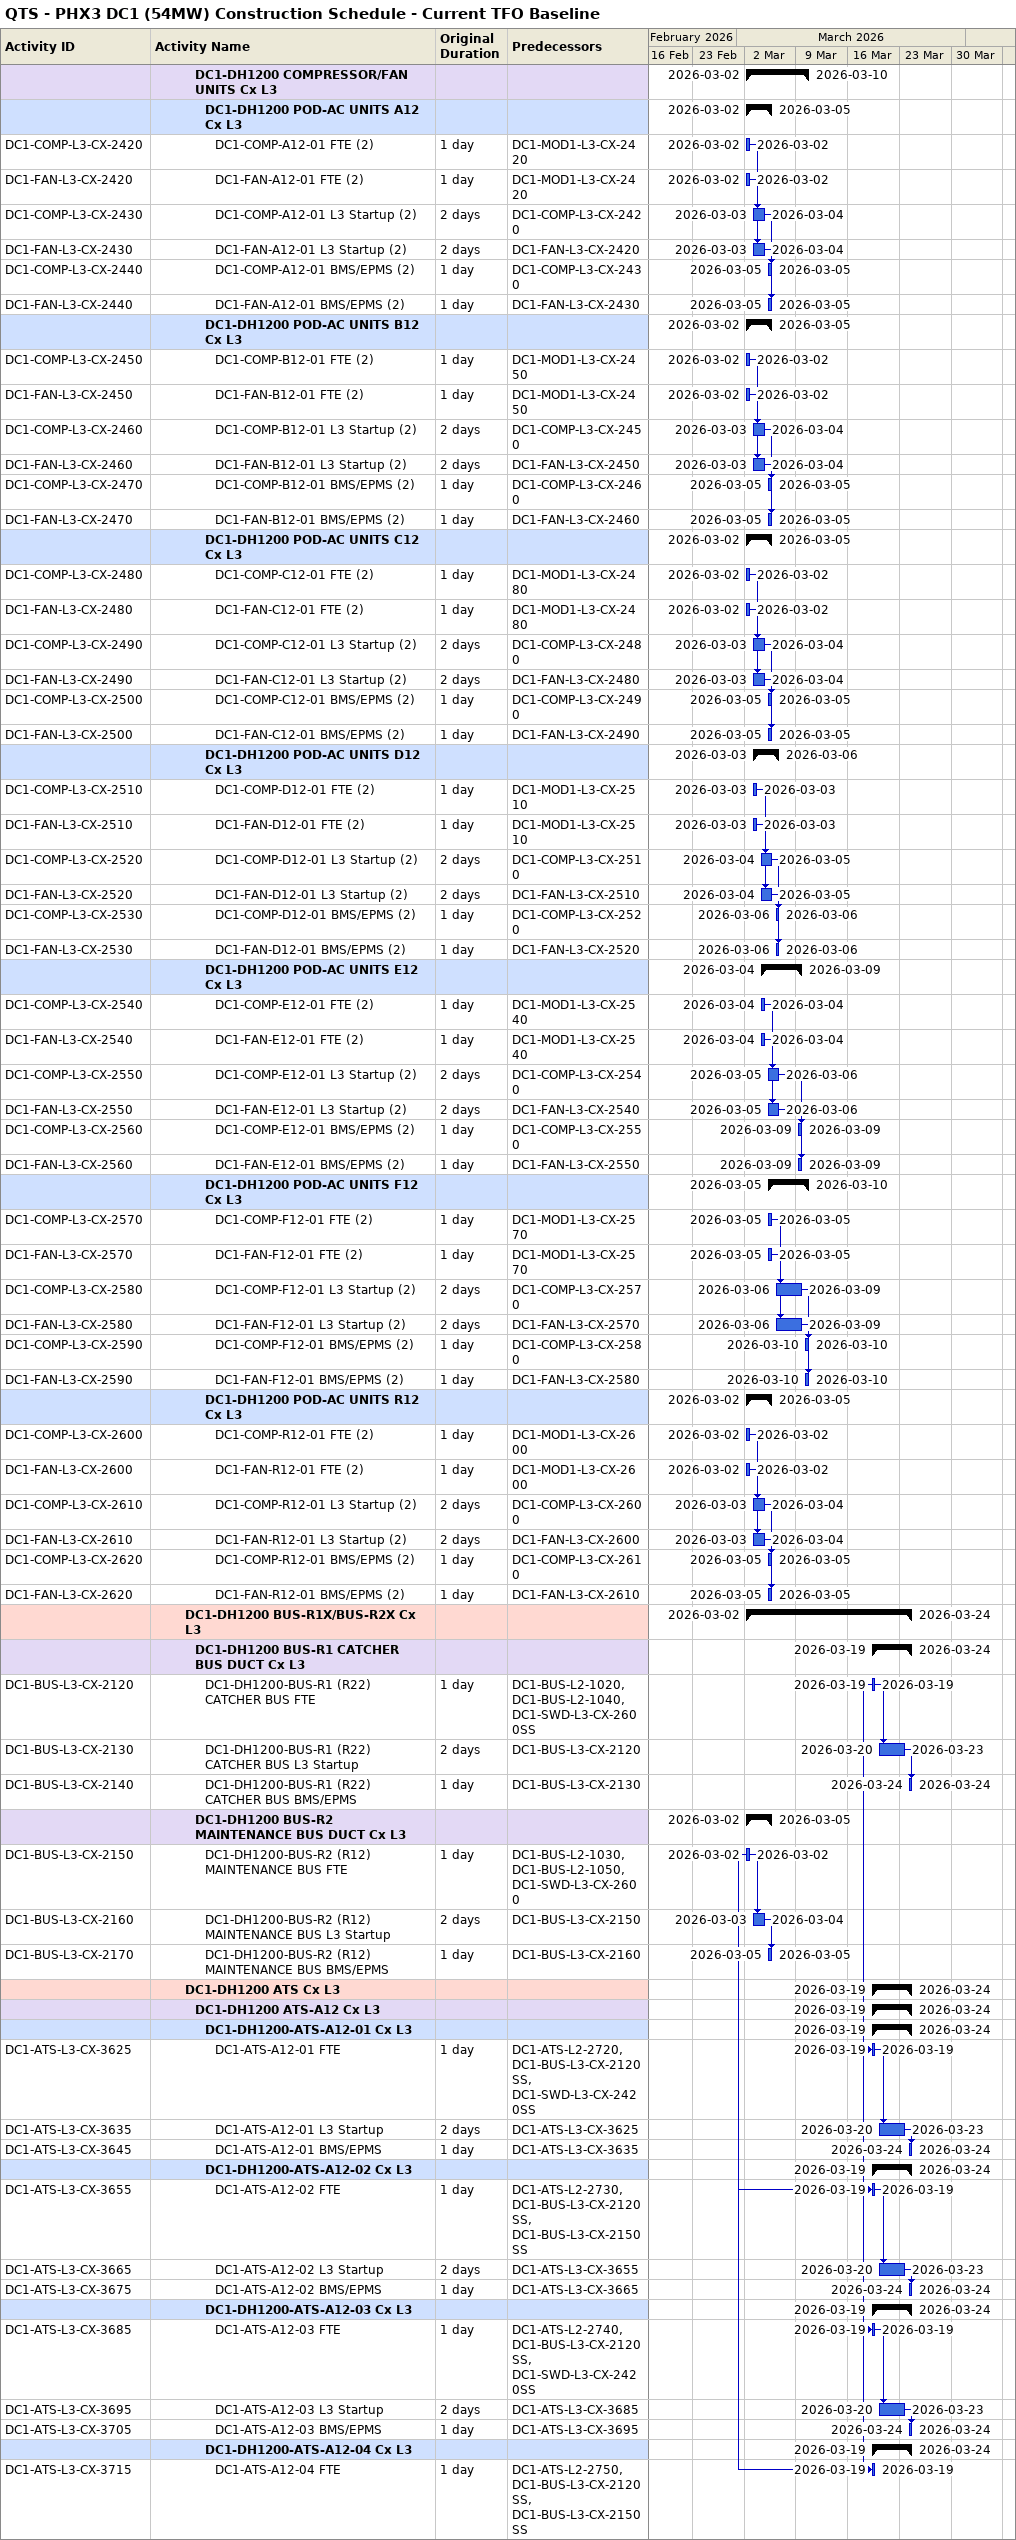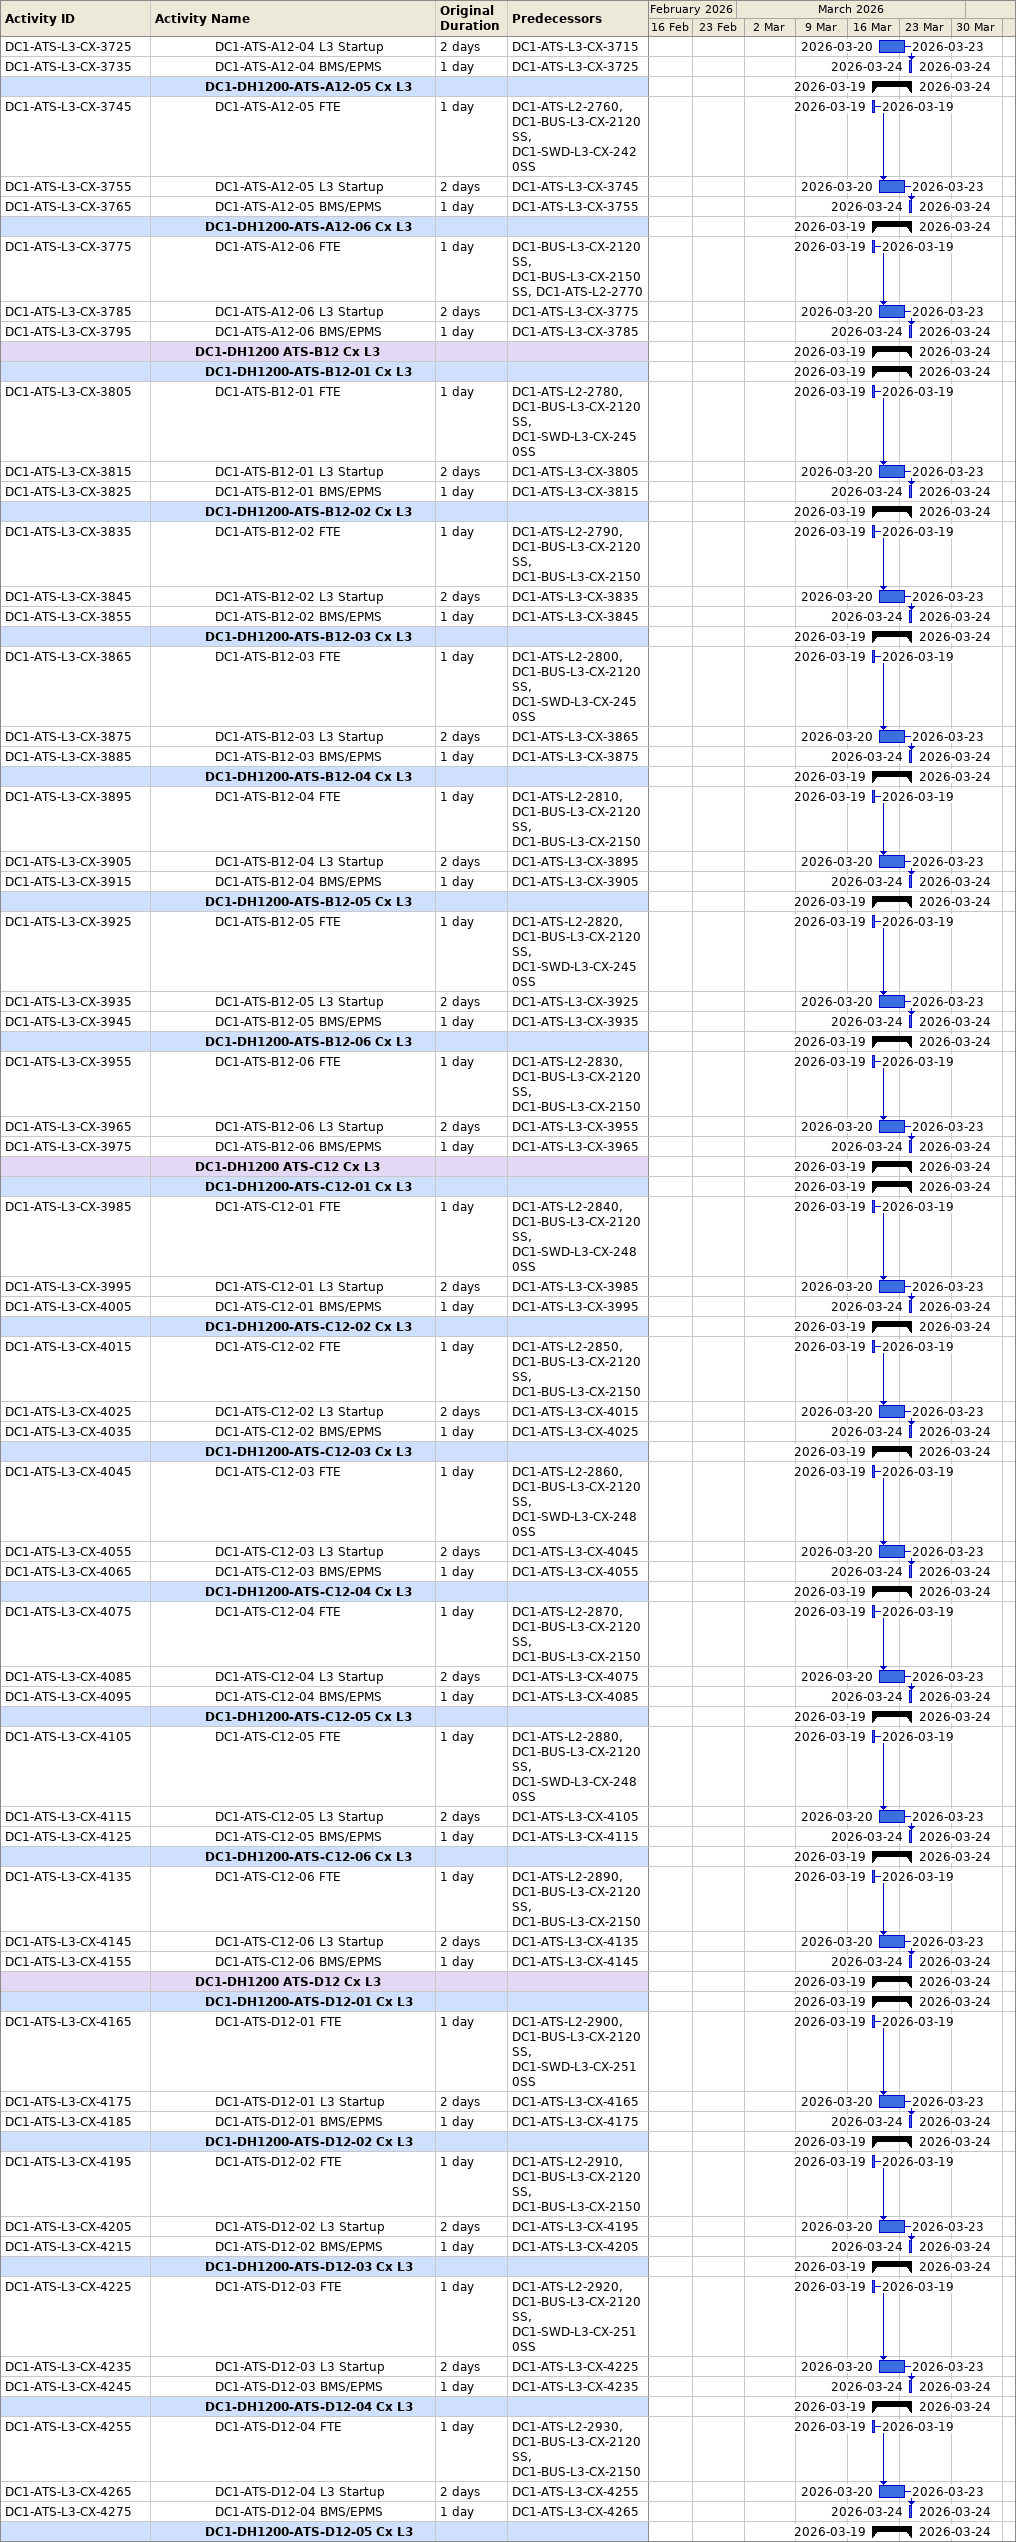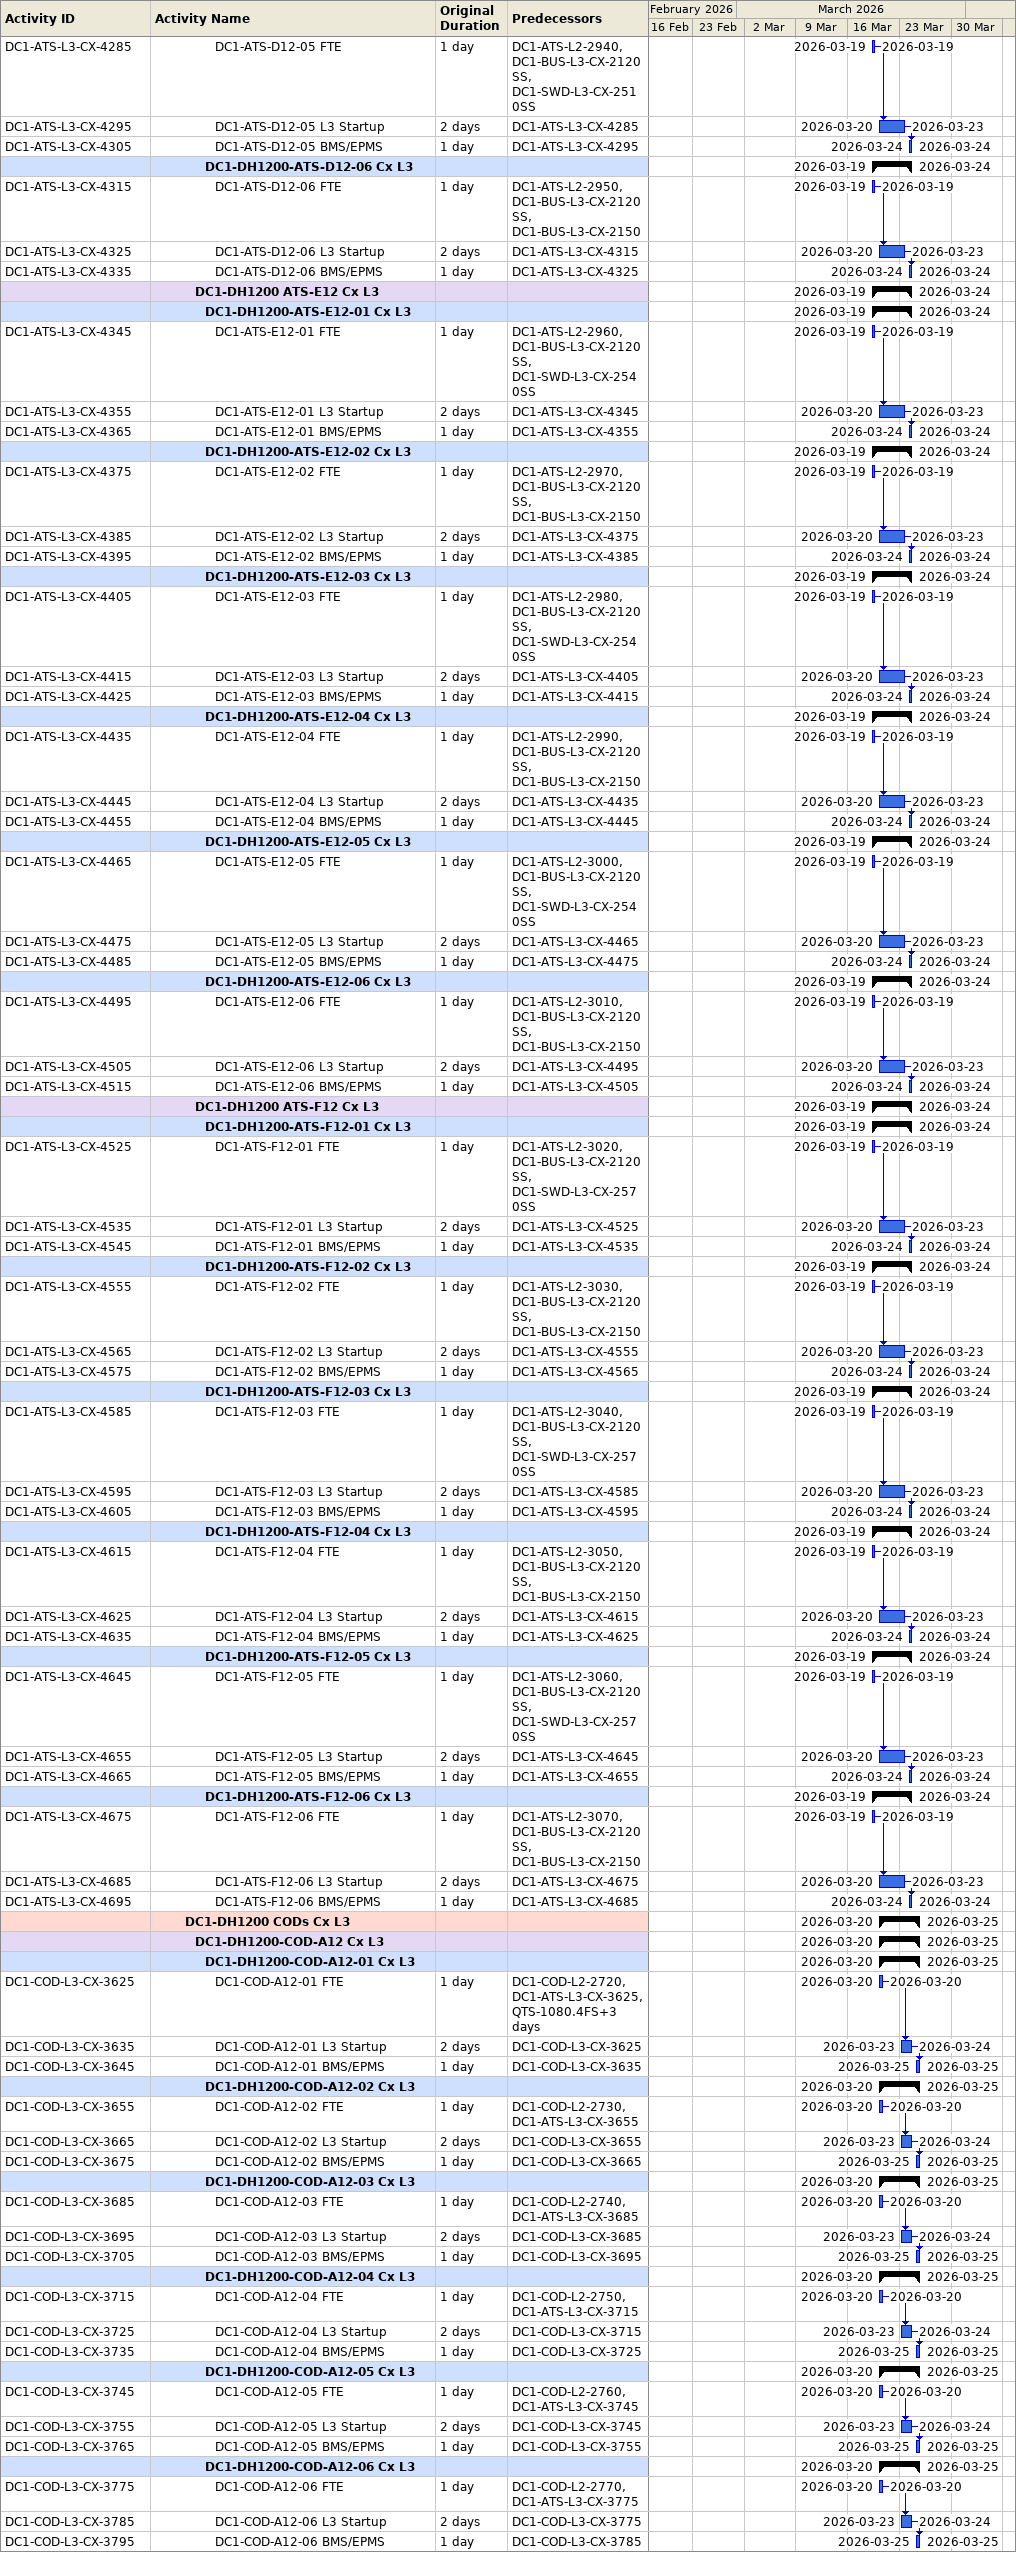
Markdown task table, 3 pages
QTS - PHX3 DC1 (54MW) Construction Schedule - Current TFO Baseline

| ID | Level | Task | Original duration | Start | Finish | Predecessors |
|---|---|---|---|---|---|---|
|  | 5 | **DC1-DH1200 COMPRESSOR/FAN UNITS Cx L3** |  | 2026-03-02 | 2026-03-10 |  |
|  | 6 | **DC1-DH1200 POD-AC UNITS A12 Cx L3** |  | 2026-03-02 | 2026-03-05 |  |
| DC1-COMP-L3-CX-2420 | 7 | DC1-COMP-A12-01 FTE (2) | 1d | 2026-03-02 | 2026-03-02 | DC1-MOD1-L3-CX-2420 |
| DC1-FAN-L3-CX-2420 | 7 | DC1-FAN-A12-01 FTE (2) | 1d | 2026-03-02 | 2026-03-02 | DC1-MOD1-L3-CX-2420 |
| DC1-COMP-L3-CX-2430 | 7 | DC1-COMP-A12-01 L3 Startup (2) | 2d | 2026-03-03 | 2026-03-04 | DC1-COMP-L3-CX-2420 |
| DC1-FAN-L3-CX-2430 | 7 | DC1-FAN-A12-01 L3 Startup (2) | 2d | 2026-03-03 | 2026-03-04 | DC1-FAN-L3-CX-2420 |
| DC1-COMP-L3-CX-2440 | 7 | DC1-COMP-A12-01 BMS/EPMS (2) | 1d | 2026-03-05 | 2026-03-05 | DC1-COMP-L3-CX-2430 |
| DC1-FAN-L3-CX-2440 | 7 | DC1-FAN-A12-01 BMS/EPMS (2) | 1d | 2026-03-05 | 2026-03-05 | DC1-FAN-L3-CX-2430 |
|  | 6 | **DC1-DH1200 POD-AC UNITS B12 Cx L3** |  | 2026-03-02 | 2026-03-05 |  |
| DC1-COMP-L3-CX-2450 | 7 | DC1-COMP-B12-01 FTE (2) | 1d | 2026-03-02 | 2026-03-02 | DC1-MOD1-L3-CX-2450 |
| DC1-FAN-L3-CX-2450 | 7 | DC1-FAN-B12-01 FTE (2) | 1d | 2026-03-02 | 2026-03-02 | DC1-MOD1-L3-CX-2450 |
| DC1-COMP-L3-CX-2460 | 7 | DC1-COMP-B12-01 L3 Startup (2) | 2d | 2026-03-03 | 2026-03-04 | DC1-COMP-L3-CX-2450 |
| DC1-FAN-L3-CX-2460 | 7 | DC1-FAN-B12-01 L3 Startup (2) | 2d | 2026-03-03 | 2026-03-04 | DC1-FAN-L3-CX-2450 |
| DC1-COMP-L3-CX-2470 | 7 | DC1-COMP-B12-01 BMS/EPMS (2) | 1d | 2026-03-05 | 2026-03-05 | DC1-COMP-L3-CX-2460 |
| DC1-FAN-L3-CX-2470 | 7 | DC1-FAN-B12-01 BMS/EPMS (2) | 1d | 2026-03-05 | 2026-03-05 | DC1-FAN-L3-CX-2460 |
|  | 6 | **DC1-DH1200 POD-AC UNITS C12 Cx L3** |  | 2026-03-02 | 2026-03-05 |  |
| DC1-COMP-L3-CX-2480 | 7 | DC1-COMP-C12-01 FTE (2) | 1d | 2026-03-02 | 2026-03-02 | DC1-MOD1-L3-CX-2480 |
| DC1-FAN-L3-CX-2480 | 7 | DC1-FAN-C12-01 FTE (2) | 1d | 2026-03-02 | 2026-03-02 | DC1-MOD1-L3-CX-2480 |
| DC1-COMP-L3-CX-2490 | 7 | DC1-COMP-C12-01 L3 Startup (2) | 2d | 2026-03-03 | 2026-03-04 | DC1-COMP-L3-CX-2480 |
| DC1-FAN-L3-CX-2490 | 7 | DC1-FAN-C12-01 L3 Startup (2) | 2d | 2026-03-03 | 2026-03-04 | DC1-FAN-L3-CX-2480 |
| DC1-COMP-L3-CX-2500 | 7 | DC1-COMP-C12-01 BMS/EPMS (2) | 1d | 2026-03-05 | 2026-03-05 | DC1-COMP-L3-CX-2490 |
| DC1-FAN-L3-CX-2500 | 7 | DC1-FAN-C12-01 BMS/EPMS (2) | 1d | 2026-03-05 | 2026-03-05 | DC1-FAN-L3-CX-2490 |
|  | 6 | **DC1-DH1200 POD-AC UNITS D12 Cx L3** |  | 2026-03-03 | 2026-03-06 |  |
| DC1-COMP-L3-CX-2510 | 7 | DC1-COMP-D12-01 FTE (2) | 1d | 2026-03-03 | 2026-03-03 | DC1-MOD1-L3-CX-2510 |
| DC1-FAN-L3-CX-2510 | 7 | DC1-FAN-D12-01 FTE (2) | 1d | 2026-03-03 | 2026-03-03 | DC1-MOD1-L3-CX-2510 |
| DC1-COMP-L3-CX-2520 | 7 | DC1-COMP-D12-01 L3 Startup (2) | 2d | 2026-03-04 | 2026-03-05 | DC1-COMP-L3-CX-2510 |
| DC1-FAN-L3-CX-2520 | 7 | DC1-FAN-D12-01 L3 Startup (2) | 2d | 2026-03-04 | 2026-03-05 | DC1-FAN-L3-CX-2510 |
| DC1-COMP-L3-CX-2530 | 7 | DC1-COMP-D12-01 BMS/EPMS (2) | 1d | 2026-03-06 | 2026-03-06 | DC1-COMP-L3-CX-2520 |
| DC1-FAN-L3-CX-2530 | 7 | DC1-FAN-D12-01 BMS/EPMS (2) | 1d | 2026-03-06 | 2026-03-06 | DC1-FAN-L3-CX-2520 |
|  | 6 | **DC1-DH1200 POD-AC UNITS E12 Cx L3** |  | 2026-03-04 | 2026-03-09 |  |
| DC1-COMP-L3-CX-2540 | 7 | DC1-COMP-E12-01 FTE (2) | 1d | 2026-03-04 | 2026-03-04 | DC1-MOD1-L3-CX-2540 |
| DC1-FAN-L3-CX-2540 | 7 | DC1-FAN-E12-01 FTE (2) | 1d | 2026-03-04 | 2026-03-04 | DC1-MOD1-L3-CX-2540 |
| DC1-COMP-L3-CX-2550 | 7 | DC1-COMP-E12-01 L3 Startup (2) | 2d | 2026-03-05 | 2026-03-06 | DC1-COMP-L3-CX-2540 |
| DC1-FAN-L3-CX-2550 | 7 | DC1-FAN-E12-01 L3 Startup (2) | 2d | 2026-03-05 | 2026-03-06 | DC1-FAN-L3-CX-2540 |
| DC1-COMP-L3-CX-2560 | 7 | DC1-COMP-E12-01 BMS/EPMS (2) | 1d | 2026-03-09 | 2026-03-09 | DC1-COMP-L3-CX-2550 |
| DC1-FAN-L3-CX-2560 | 7 | DC1-FAN-E12-01 BMS/EPMS (2) | 1d | 2026-03-09 | 2026-03-09 | DC1-FAN-L3-CX-2550 |
|  | 6 | **DC1-DH1200 POD-AC UNITS F12 Cx L3** |  | 2026-03-05 | 2026-03-10 |  |
| DC1-COMP-L3-CX-2570 | 7 | DC1-COMP-F12-01 FTE (2) | 1d | 2026-03-05 | 2026-03-05 | DC1-MOD1-L3-CX-2570 |
| DC1-FAN-L3-CX-2570 | 7 | DC1-FAN-F12-01 FTE (2) | 1d | 2026-03-05 | 2026-03-05 | DC1-MOD1-L3-CX-2570 |
| DC1-COMP-L3-CX-2580 | 7 | DC1-COMP-F12-01 L3 Startup (2) | 2d | 2026-03-06 | 2026-03-09 | DC1-COMP-L3-CX-2570 |
| DC1-FAN-L3-CX-2580 | 7 | DC1-FAN-F12-01 L3 Startup (2) | 2d | 2026-03-06 | 2026-03-09 | DC1-FAN-L3-CX-2570 |
| DC1-COMP-L3-CX-2590 | 7 | DC1-COMP-F12-01 BMS/EPMS (2) | 1d | 2026-03-10 | 2026-03-10 | DC1-COMP-L3-CX-2580 |
| DC1-FAN-L3-CX-2590 | 7 | DC1-FAN-F12-01 BMS/EPMS (2) | 1d | 2026-03-10 | 2026-03-10 | DC1-FAN-L3-CX-2580 |
|  | 6 | **DC1-DH1200 POD-AC UNITS R12 Cx L3** |  | 2026-03-02 | 2026-03-05 |  |
| DC1-COMP-L3-CX-2600 | 7 | DC1-COMP-R12-01 FTE (2) | 1d | 2026-03-02 | 2026-03-02 | DC1-MOD1-L3-CX-2600 |
| DC1-FAN-L3-CX-2600 | 7 | DC1-FAN-R12-01 FTE (2) | 1d | 2026-03-02 | 2026-03-02 | DC1-MOD1-L3-CX-2600 |
| DC1-COMP-L3-CX-2610 | 7 | DC1-COMP-R12-01 L3 Startup (2) | 2d | 2026-03-03 | 2026-03-04 | DC1-COMP-L3-CX-2600 |
| DC1-FAN-L3-CX-2610 | 7 | DC1-FAN-R12-01 L3 Startup (2) | 2d | 2026-03-03 | 2026-03-04 | DC1-FAN-L3-CX-2600 |
| DC1-COMP-L3-CX-2620 | 7 | DC1-COMP-R12-01 BMS/EPMS (2) | 1d | 2026-03-05 | 2026-03-05 | DC1-COMP-L3-CX-2610 |
| DC1-FAN-L3-CX-2620 | 7 | DC1-FAN-R12-01 BMS/EPMS (2) | 1d | 2026-03-05 | 2026-03-05 | DC1-FAN-L3-CX-2610 |
|  | 4 | **DC1-DH1200 BUS-R1X/BUS-R2X Cx L3** |  | 2026-03-02 | 2026-03-24 |  |
|  | 5 | **DC1-DH1200 BUS-R1 CATCHER BUS DUCT Cx L3** |  | 2026-03-19 | 2026-03-24 |  |
| DC1-BUS-L3-CX-2120 | 6 | DC1-DH1200-BUS-R1 (R22) CATCHER BUS FTE | 1d | 2026-03-19 | 2026-03-19 | DC1-BUS-L2-1020, DC1-BUS-L2-1040, DC1-SWD-L3-CX-2600SS |
| DC1-BUS-L3-CX-2130 | 6 | DC1-DH1200-BUS-R1 (R22) CATCHER BUS L3 Startup | 2d | 2026-03-20 | 2026-03-23 | DC1-BUS-L3-CX-2120 |
| DC1-BUS-L3-CX-2140 | 6 | DC1-DH1200-BUS-R1 (R22) CATCHER BUS BMS/EPMS | 1d | 2026-03-24 | 2026-03-24 | DC1-BUS-L3-CX-2130 |
|  | 5 | **DC1-DH1200 BUS-R2 MAINTENANCE BUS DUCT Cx L3** |  | 2026-03-02 | 2026-03-05 |  |
| DC1-BUS-L3-CX-2150 | 6 | DC1-DH1200-BUS-R2 (R12) MAINTENANCE BUS FTE | 1d | 2026-03-02 | 2026-03-02 | DC1-BUS-L2-1030, DC1-BUS-L2-1050, DC1-SWD-L3-CX-2600 |
| DC1-BUS-L3-CX-2160 | 6 | DC1-DH1200-BUS-R2 (R12) MAINTENANCE BUS L3 Startup | 2d | 2026-03-03 | 2026-03-04 | DC1-BUS-L3-CX-2150 |
| DC1-BUS-L3-CX-2170 | 6 | DC1-DH1200-BUS-R2 (R12) MAINTENANCE BUS BMS/EPMS | 1d | 2026-03-05 | 2026-03-05 | DC1-BUS-L3-CX-2160 |
|  | 4 | **DC1-DH1200 ATS Cx L3** |  | 2026-03-19 | 2026-03-24 |  |
|  | 5 | **DC1-DH1200 ATS-A12 Cx L3** |  | 2026-03-19 | 2026-03-24 |  |
|  | 6 | **DC1-DH1200-ATS-A12-01 Cx L3** |  | 2026-03-19 | 2026-03-24 |  |
| DC1-ATS-L3-CX-3625 | 7 | DC1-ATS-A12-01 FTE | 1d | 2026-03-19 | 2026-03-19 | DC1-ATS-L2-2720, DC1-BUS-L3-CX-2120SS, DC1-SWD-L3-CX-2420SS |
| DC1-ATS-L3-CX-3635 | 7 | DC1-ATS-A12-01 L3 Startup | 2d | 2026-03-20 | 2026-03-23 | DC1-ATS-L3-CX-3625 |
| DC1-ATS-L3-CX-3645 | 7 | DC1-ATS-A12-01 BMS/EPMS | 1d | 2026-03-24 | 2026-03-24 | DC1-ATS-L3-CX-3635 |
|  | 6 | **DC1-DH1200-ATS-A12-02 Cx L3** |  | 2026-03-19 | 2026-03-24 |  |
| DC1-ATS-L3-CX-3655 | 7 | DC1-ATS-A12-02 FTE | 1d | 2026-03-19 | 2026-03-19 | DC1-ATS-L2-2730, DC1-BUS-L3-CX-2120SS, DC1-BUS-L3-CX-2150SS |
| DC1-ATS-L3-CX-3665 | 7 | DC1-ATS-A12-02 L3 Startup | 2d | 2026-03-20 | 2026-03-23 | DC1-ATS-L3-CX-3655 |
| DC1-ATS-L3-CX-3675 | 7 | DC1-ATS-A12-02 BMS/EPMS | 1d | 2026-03-24 | 2026-03-24 | DC1-ATS-L3-CX-3665 |
|  | 6 | **DC1-DH1200-ATS-A12-03 Cx L3** |  | 2026-03-19 | 2026-03-24 |  |
| DC1-ATS-L3-CX-3685 | 7 | DC1-ATS-A12-03 FTE | 1d | 2026-03-19 | 2026-03-19 | DC1-ATS-L2-2740, DC1-BUS-L3-CX-2120SS, DC1-SWD-L3-CX-2420SS |
| DC1-ATS-L3-CX-3695 | 7 | DC1-ATS-A12-03 L3 Startup | 2d | 2026-03-20 | 2026-03-23 | DC1-ATS-L3-CX-3685 |
| DC1-ATS-L3-CX-3705 | 7 | DC1-ATS-A12-03 BMS/EPMS | 1d | 2026-03-24 | 2026-03-24 | DC1-ATS-L3-CX-3695 |
|  | 6 | **DC1-DH1200-ATS-A12-04 Cx L3** |  | 2026-03-19 | 2026-03-24 |  |
| DC1-ATS-L3-CX-3715 | 7 | DC1-ATS-A12-04 FTE | 1d | 2026-03-19 | 2026-03-19 | DC1-ATS-L2-2750, DC1-BUS-L3-CX-2120SS, DC1-BUS-L3-CX-2150SS |
| DC1-ATS-L3-CX-3725 | 7 | DC1-ATS-A12-04 L3 Startup | 2d | 2026-03-20 | 2026-03-23 | DC1-ATS-L3-CX-3715 |
| DC1-ATS-L3-CX-3735 | 7 | DC1-ATS-A12-04 BMS/EPMS | 1d | 2026-03-24 | 2026-03-24 | DC1-ATS-L3-CX-3725 |
|  | 6 | **DC1-DH1200-ATS-A12-05 Cx L3** |  | 2026-03-19 | 2026-03-24 |  |
| DC1-ATS-L3-CX-3745 | 7 | DC1-ATS-A12-05 FTE | 1d | 2026-03-19 | 2026-03-19 | DC1-ATS-L2-2760, DC1-BUS-L3-CX-2120SS, DC1-SWD-L3-CX-2420SS |
| DC1-ATS-L3-CX-3755 | 7 | DC1-ATS-A12-05 L3 Startup | 2d | 2026-03-20 | 2026-03-23 | DC1-ATS-L3-CX-3745 |
| DC1-ATS-L3-CX-3765 | 7 | DC1-ATS-A12-05 BMS/EPMS | 1d | 2026-03-24 | 2026-03-24 | DC1-ATS-L3-CX-3755 |
|  | 6 | **DC1-DH1200-ATS-A12-06 Cx L3** |  | 2026-03-19 | 2026-03-24 |  |
| DC1-ATS-L3-CX-3775 | 7 | DC1-ATS-A12-06 FTE | 1d | 2026-03-19 | 2026-03-19 | DC1-BUS-L3-CX-2120SS, DC1-BUS-L3-CX-2150SS, DC1-ATS-L2-2770 |
| DC1-ATS-L3-CX-3785 | 7 | DC1-ATS-A12-06 L3 Startup | 2d | 2026-03-20 | 2026-03-23 | DC1-ATS-L3-CX-3775 |
| DC1-ATS-L3-CX-3795 | 7 | DC1-ATS-A12-06 BMS/EPMS | 1d | 2026-03-24 | 2026-03-24 | DC1-ATS-L3-CX-3785 |
|  | 5 | **DC1-DH1200 ATS-B12 Cx L3** |  | 2026-03-19 | 2026-03-24 |  |
|  | 6 | **DC1-DH1200-ATS-B12-01 Cx L3** |  | 2026-03-19 | 2026-03-24 |  |
| DC1-ATS-L3-CX-3805 | 7 | DC1-ATS-B12-01 FTE | 1d | 2026-03-19 | 2026-03-19 | DC1-ATS-L2-2780, DC1-BUS-L3-CX-2120SS, DC1-SWD-L3-CX-2450SS |
| DC1-ATS-L3-CX-3815 | 7 | DC1-ATS-B12-01 L3 Startup | 2d | 2026-03-20 | 2026-03-23 | DC1-ATS-L3-CX-3805 |
| DC1-ATS-L3-CX-3825 | 7 | DC1-ATS-B12-01 BMS/EPMS | 1d | 2026-03-24 | 2026-03-24 | DC1-ATS-L3-CX-3815 |
|  | 6 | **DC1-DH1200-ATS-B12-02 Cx L3** |  | 2026-03-19 | 2026-03-24 |  |
| DC1-ATS-L3-CX-3835 | 7 | DC1-ATS-B12-02 FTE | 1d | 2026-03-19 | 2026-03-19 | DC1-ATS-L2-2790, DC1-BUS-L3-CX-2120SS, DC1-BUS-L3-CX-2150 |
| DC1-ATS-L3-CX-3845 | 7 | DC1-ATS-B12-02 L3 Startup | 2d | 2026-03-20 | 2026-03-23 | DC1-ATS-L3-CX-3835 |
| DC1-ATS-L3-CX-3855 | 7 | DC1-ATS-B12-02 BMS/EPMS | 1d | 2026-03-24 | 2026-03-24 | DC1-ATS-L3-CX-3845 |
|  | 6 | **DC1-DH1200-ATS-B12-03 Cx L3** |  | 2026-03-19 | 2026-03-24 |  |
| DC1-ATS-L3-CX-3865 | 7 | DC1-ATS-B12-03 FTE | 1d | 2026-03-19 | 2026-03-19 | DC1-ATS-L2-2800, DC1-BUS-L3-CX-2120SS, DC1-SWD-L3-CX-2450SS |
| DC1-ATS-L3-CX-3875 | 7 | DC1-ATS-B12-03 L3 Startup | 2d | 2026-03-20 | 2026-03-23 | DC1-ATS-L3-CX-3865 |
| DC1-ATS-L3-CX-3885 | 7 | DC1-ATS-B12-03 BMS/EPMS | 1d | 2026-03-24 | 2026-03-24 | DC1-ATS-L3-CX-3875 |
|  | 6 | **DC1-DH1200-ATS-B12-04 Cx L3** |  | 2026-03-19 | 2026-03-24 |  |
| DC1-ATS-L3-CX-3895 | 7 | DC1-ATS-B12-04 FTE | 1d | 2026-03-19 | 2026-03-19 | DC1-ATS-L2-2810, DC1-BUS-L3-CX-2120SS, DC1-BUS-L3-CX-2150 |
| DC1-ATS-L3-CX-3905 | 7 | DC1-ATS-B12-04 L3 Startup | 2d | 2026-03-20 | 2026-03-23 | DC1-ATS-L3-CX-3895 |
| DC1-ATS-L3-CX-3915 | 7 | DC1-ATS-B12-04 BMS/EPMS | 1d | 2026-03-24 | 2026-03-24 | DC1-ATS-L3-CX-3905 |
|  | 6 | **DC1-DH1200-ATS-B12-05 Cx L3** |  | 2026-03-19 | 2026-03-24 |  |
| DC1-ATS-L3-CX-3925 | 7 | DC1-ATS-B12-05 FTE | 1d | 2026-03-19 | 2026-03-19 | DC1-ATS-L2-2820, DC1-BUS-L3-CX-2120SS, DC1-SWD-L3-CX-2450SS |
| DC1-ATS-L3-CX-3935 | 7 | DC1-ATS-B12-05 L3 Startup | 2d | 2026-03-20 | 2026-03-23 | DC1-ATS-L3-CX-3925 |
| DC1-ATS-L3-CX-3945 | 7 | DC1-ATS-B12-05 BMS/EPMS | 1d | 2026-03-24 | 2026-03-24 | DC1-ATS-L3-CX-3935 |
|  | 6 | **DC1-DH1200-ATS-B12-06 Cx L3** |  | 2026-03-19 | 2026-03-24 |  |
| DC1-ATS-L3-CX-3955 | 7 | DC1-ATS-B12-06 FTE | 1d | 2026-03-19 | 2026-03-19 | DC1-ATS-L2-2830, DC1-BUS-L3-CX-2120SS, DC1-BUS-L3-CX-2150 |
| DC1-ATS-L3-CX-3965 | 7 | DC1-ATS-B12-06 L3 Startup | 2d | 2026-03-20 | 2026-03-23 | DC1-ATS-L3-CX-3955 |
| DC1-ATS-L3-CX-3975 | 7 | DC1-ATS-B12-06 BMS/EPMS | 1d | 2026-03-24 | 2026-03-24 | DC1-ATS-L3-CX-3965 |
|  | 5 | **DC1-DH1200 ATS-C12 Cx L3** |  | 2026-03-19 | 2026-03-24 |  |
|  | 6 | **DC1-DH1200-ATS-C12-01 Cx L3** |  | 2026-03-19 | 2026-03-24 |  |
| DC1-ATS-L3-CX-3985 | 7 | DC1-ATS-C12-01 FTE | 1d | 2026-03-19 | 2026-03-19 | DC1-ATS-L2-2840, DC1-BUS-L3-CX-2120SS, DC1-SWD-L3-CX-2480SS |
| DC1-ATS-L3-CX-3995 | 7 | DC1-ATS-C12-01 L3 Startup | 2d | 2026-03-20 | 2026-03-23 | DC1-ATS-L3-CX-3985 |
| DC1-ATS-L3-CX-4005 | 7 | DC1-ATS-C12-01 BMS/EPMS | 1d | 2026-03-24 | 2026-03-24 | DC1-ATS-L3-CX-3995 |
|  | 6 | **DC1-DH1200-ATS-C12-02 Cx L3** |  | 2026-03-19 | 2026-03-24 |  |
| DC1-ATS-L3-CX-4015 | 7 | DC1-ATS-C12-02 FTE | 1d | 2026-03-19 | 2026-03-19 | DC1-ATS-L2-2850, DC1-BUS-L3-CX-2120SS, DC1-BUS-L3-CX-2150 |
| DC1-ATS-L3-CX-4025 | 7 | DC1-ATS-C12-02 L3 Startup | 2d | 2026-03-20 | 2026-03-23 | DC1-ATS-L3-CX-4015 |
| DC1-ATS-L3-CX-4035 | 7 | DC1-ATS-C12-02 BMS/EPMS | 1d | 2026-03-24 | 2026-03-24 | DC1-ATS-L3-CX-4025 |
|  | 6 | **DC1-DH1200-ATS-C12-03 Cx L3** |  | 2026-03-19 | 2026-03-24 |  |
| DC1-ATS-L3-CX-4045 | 7 | DC1-ATS-C12-03 FTE | 1d | 2026-03-19 | 2026-03-19 | DC1-ATS-L2-2860, DC1-BUS-L3-CX-2120SS, DC1-SWD-L3-CX-2480SS |
| DC1-ATS-L3-CX-4055 | 7 | DC1-ATS-C12-03 L3 Startup | 2d | 2026-03-20 | 2026-03-23 | DC1-ATS-L3-CX-4045 |
| DC1-ATS-L3-CX-4065 | 7 | DC1-ATS-C12-03 BMS/EPMS | 1d | 2026-03-24 | 2026-03-24 | DC1-ATS-L3-CX-4055 |
|  | 6 | **DC1-DH1200-ATS-C12-04 Cx L3** |  | 2026-03-19 | 2026-03-24 |  |
| DC1-ATS-L3-CX-4075 | 7 | DC1-ATS-C12-04 FTE | 1d | 2026-03-19 | 2026-03-19 | DC1-ATS-L2-2870, DC1-BUS-L3-CX-2120SS, DC1-BUS-L3-CX-2150 |
| DC1-ATS-L3-CX-4085 | 7 | DC1-ATS-C12-04 L3 Startup | 2d | 2026-03-20 | 2026-03-23 | DC1-ATS-L3-CX-4075 |
| DC1-ATS-L3-CX-4095 | 7 | DC1-ATS-C12-04 BMS/EPMS | 1d | 2026-03-24 | 2026-03-24 | DC1-ATS-L3-CX-4085 |
|  | 6 | **DC1-DH1200-ATS-C12-05 Cx L3** |  | 2026-03-19 | 2026-03-24 |  |
| DC1-ATS-L3-CX-4105 | 7 | DC1-ATS-C12-05 FTE | 1d | 2026-03-19 | 2026-03-19 | DC1-ATS-L2-2880, DC1-BUS-L3-CX-2120SS, DC1-SWD-L3-CX-2480SS |
| DC1-ATS-L3-CX-4115 | 7 | DC1-ATS-C12-05 L3 Startup | 2d | 2026-03-20 | 2026-03-23 | DC1-ATS-L3-CX-4105 |
| DC1-ATS-L3-CX-4125 | 7 | DC1-ATS-C12-05 BMS/EPMS | 1d | 2026-03-24 | 2026-03-24 | DC1-ATS-L3-CX-4115 |
|  | 6 | **DC1-DH1200-ATS-C12-06 Cx L3** |  | 2026-03-19 | 2026-03-24 |  |
| DC1-ATS-L3-CX-4135 | 7 | DC1-ATS-C12-06 FTE | 1d | 2026-03-19 | 2026-03-19 | DC1-ATS-L2-2890, DC1-BUS-L3-CX-2120SS, DC1-BUS-L3-CX-2150 |
| DC1-ATS-L3-CX-4145 | 7 | DC1-ATS-C12-06 L3 Startup | 2d | 2026-03-20 | 2026-03-23 | DC1-ATS-L3-CX-4135 |
| DC1-ATS-L3-CX-4155 | 7 | DC1-ATS-C12-06 BMS/EPMS | 1d | 2026-03-24 | 2026-03-24 | DC1-ATS-L3-CX-4145 |
|  | 5 | **DC1-DH1200 ATS-D12 Cx L3** |  | 2026-03-19 | 2026-03-24 |  |
|  | 6 | **DC1-DH1200-ATS-D12-01 Cx L3** |  | 2026-03-19 | 2026-03-24 |  |
| DC1-ATS-L3-CX-4165 | 7 | DC1-ATS-D12-01 FTE | 1d | 2026-03-19 | 2026-03-19 | DC1-ATS-L2-2900, DC1-BUS-L3-CX-2120SS, DC1-SWD-L3-CX-2510SS |
| DC1-ATS-L3-CX-4175 | 7 | DC1-ATS-D12-01 L3 Startup | 2d | 2026-03-20 | 2026-03-23 | DC1-ATS-L3-CX-4165 |
| DC1-ATS-L3-CX-4185 | 7 | DC1-ATS-D12-01 BMS/EPMS | 1d | 2026-03-24 | 2026-03-24 | DC1-ATS-L3-CX-4175 |
|  | 6 | **DC1-DH1200-ATS-D12-02 Cx L3** |  | 2026-03-19 | 2026-03-24 |  |
| DC1-ATS-L3-CX-4195 | 7 | DC1-ATS-D12-02 FTE | 1d | 2026-03-19 | 2026-03-19 | DC1-ATS-L2-2910, DC1-BUS-L3-CX-2120SS, DC1-BUS-L3-CX-2150 |
| DC1-ATS-L3-CX-4205 | 7 | DC1-ATS-D12-02 L3 Startup | 2d | 2026-03-20 | 2026-03-23 | DC1-ATS-L3-CX-4195 |
| DC1-ATS-L3-CX-4215 | 7 | DC1-ATS-D12-02 BMS/EPMS | 1d | 2026-03-24 | 2026-03-24 | DC1-ATS-L3-CX-4205 |
|  | 6 | **DC1-DH1200-ATS-D12-03 Cx L3** |  | 2026-03-19 | 2026-03-24 |  |
| DC1-ATS-L3-CX-4225 | 7 | DC1-ATS-D12-03 FTE | 1d | 2026-03-19 | 2026-03-19 | DC1-ATS-L2-2920, DC1-BUS-L3-CX-2120SS, DC1-SWD-L3-CX-2510SS |
| DC1-ATS-L3-CX-4235 | 7 | DC1-ATS-D12-03 L3 Startup | 2d | 2026-03-20 | 2026-03-23 | DC1-ATS-L3-CX-4225 |
| DC1-ATS-L3-CX-4245 | 7 | DC1-ATS-D12-03 BMS/EPMS | 1d | 2026-03-24 | 2026-03-24 | DC1-ATS-L3-CX-4235 |
|  | 6 | **DC1-DH1200-ATS-D12-04 Cx L3** |  | 2026-03-19 | 2026-03-24 |  |
| DC1-ATS-L3-CX-4255 | 7 | DC1-ATS-D12-04 FTE | 1d | 2026-03-19 | 2026-03-19 | DC1-ATS-L2-2930, DC1-BUS-L3-CX-2120SS, DC1-BUS-L3-CX-2150 |
| DC1-ATS-L3-CX-4265 | 7 | DC1-ATS-D12-04 L3 Startup | 2d | 2026-03-20 | 2026-03-23 | DC1-ATS-L3-CX-4255 |
| DC1-ATS-L3-CX-4275 | 7 | DC1-ATS-D12-04 BMS/EPMS | 1d | 2026-03-24 | 2026-03-24 | DC1-ATS-L3-CX-4265 |
|  | 6 | **DC1-DH1200-ATS-D12-05 Cx L3** |  | 2026-03-19 | 2026-03-24 |  |
| DC1-ATS-L3-CX-4285 | 7 | DC1-ATS-D12-05 FTE | 1d | 2026-03-19 | 2026-03-19 | DC1-ATS-L2-2940, DC1-BUS-L3-CX-2120SS, DC1-SWD-L3-CX-2510SS |
| DC1-ATS-L3-CX-4295 | 7 | DC1-ATS-D12-05 L3 Startup | 2d | 2026-03-20 | 2026-03-23 | DC1-ATS-L3-CX-4285 |
| DC1-ATS-L3-CX-4305 | 7 | DC1-ATS-D12-05 BMS/EPMS | 1d | 2026-03-24 | 2026-03-24 | DC1-ATS-L3-CX-4295 |
|  | 6 | **DC1-DH1200-ATS-D12-06 Cx L3** |  | 2026-03-19 | 2026-03-24 |  |
| DC1-ATS-L3-CX-4315 | 7 | DC1-ATS-D12-06 FTE | 1d | 2026-03-19 | 2026-03-19 | DC1-ATS-L2-2950, DC1-BUS-L3-CX-2120SS, DC1-BUS-L3-CX-2150 |
| DC1-ATS-L3-CX-4325 | 7 | DC1-ATS-D12-06 L3 Startup | 2d | 2026-03-20 | 2026-03-23 | DC1-ATS-L3-CX-4315 |
| DC1-ATS-L3-CX-4335 | 7 | DC1-ATS-D12-06 BMS/EPMS | 1d | 2026-03-24 | 2026-03-24 | DC1-ATS-L3-CX-4325 |
|  | 5 | **DC1-DH1200 ATS-E12 Cx L3** |  | 2026-03-19 | 2026-03-24 |  |
|  | 6 | **DC1-DH1200-ATS-E12-01 Cx L3** |  | 2026-03-19 | 2026-03-24 |  |
| DC1-ATS-L3-CX-4345 | 7 | DC1-ATS-E12-01 FTE | 1d | 2026-03-19 | 2026-03-19 | DC1-ATS-L2-2960, DC1-BUS-L3-CX-2120SS, DC1-SWD-L3-CX-2540SS |
| DC1-ATS-L3-CX-4355 | 7 | DC1-ATS-E12-01 L3 Startup | 2d | 2026-03-20 | 2026-03-23 | DC1-ATS-L3-CX-4345 |
| DC1-ATS-L3-CX-4365 | 7 | DC1-ATS-E12-01 BMS/EPMS | 1d | 2026-03-24 | 2026-03-24 | DC1-ATS-L3-CX-4355 |
|  | 6 | **DC1-DH1200-ATS-E12-02 Cx L3** |  | 2026-03-19 | 2026-03-24 |  |
| DC1-ATS-L3-CX-4375 | 7 | DC1-ATS-E12-02 FTE | 1d | 2026-03-19 | 2026-03-19 | DC1-ATS-L2-2970, DC1-BUS-L3-CX-2120SS, DC1-BUS-L3-CX-2150 |
| DC1-ATS-L3-CX-4385 | 7 | DC1-ATS-E12-02 L3 Startup | 2d | 2026-03-20 | 2026-03-23 | DC1-ATS-L3-CX-4375 |
| DC1-ATS-L3-CX-4395 | 7 | DC1-ATS-E12-02 BMS/EPMS | 1d | 2026-03-24 | 2026-03-24 | DC1-ATS-L3-CX-4385 |
|  | 6 | **DC1-DH1200-ATS-E12-03 Cx L3** |  | 2026-03-19 | 2026-03-24 |  |
| DC1-ATS-L3-CX-4405 | 7 | DC1-ATS-E12-03 FTE | 1d | 2026-03-19 | 2026-03-19 | DC1-ATS-L2-2980, DC1-BUS-L3-CX-2120SS, DC1-SWD-L3-CX-2540SS |
| DC1-ATS-L3-CX-4415 | 7 | DC1-ATS-E12-03 L3 Startup | 2d | 2026-03-20 | 2026-03-23 | DC1-ATS-L3-CX-4405 |
| DC1-ATS-L3-CX-4425 | 7 | DC1-ATS-E12-03 BMS/EPMS | 1d | 2026-03-24 | 2026-03-24 | DC1-ATS-L3-CX-4415 |
|  | 6 | **DC1-DH1200-ATS-E12-04 Cx L3** |  | 2026-03-19 | 2026-03-24 |  |
| DC1-ATS-L3-CX-4435 | 7 | DC1-ATS-E12-04 FTE | 1d | 2026-03-19 | 2026-03-19 | DC1-ATS-L2-2990, DC1-BUS-L3-CX-2120SS, DC1-BUS-L3-CX-2150 |
| DC1-ATS-L3-CX-4445 | 7 | DC1-ATS-E12-04 L3 Startup | 2d | 2026-03-20 | 2026-03-23 | DC1-ATS-L3-CX-4435 |
| DC1-ATS-L3-CX-4455 | 7 | DC1-ATS-E12-04 BMS/EPMS | 1d | 2026-03-24 | 2026-03-24 | DC1-ATS-L3-CX-4445 |
|  | 6 | **DC1-DH1200-ATS-E12-05 Cx L3** |  | 2026-03-19 | 2026-03-24 |  |
| DC1-ATS-L3-CX-4465 | 7 | DC1-ATS-E12-05 FTE | 1d | 2026-03-19 | 2026-03-19 | DC1-ATS-L2-3000, DC1-BUS-L3-CX-2120SS, DC1-SWD-L3-CX-2540SS |
| DC1-ATS-L3-CX-4475 | 7 | DC1-ATS-E12-05 L3 Startup | 2d | 2026-03-20 | 2026-03-23 | DC1-ATS-L3-CX-4465 |
| DC1-ATS-L3-CX-4485 | 7 | DC1-ATS-E12-05 BMS/EPMS | 1d | 2026-03-24 | 2026-03-24 | DC1-ATS-L3-CX-4475 |
|  | 6 | **DC1-DH1200-ATS-E12-06 Cx L3** |  | 2026-03-19 | 2026-03-24 |  |
| DC1-ATS-L3-CX-4495 | 7 | DC1-ATS-E12-06 FTE | 1d | 2026-03-19 | 2026-03-19 | DC1-ATS-L2-3010, DC1-BUS-L3-CX-2120SS, DC1-BUS-L3-CX-2150 |
| DC1-ATS-L3-CX-4505 | 7 | DC1-ATS-E12-06 L3 Startup | 2d | 2026-03-20 | 2026-03-23 | DC1-ATS-L3-CX-4495 |
| DC1-ATS-L3-CX-4515 | 7 | DC1-ATS-E12-06 BMS/EPMS | 1d | 2026-03-24 | 2026-03-24 | DC1-ATS-L3-CX-4505 |
|  | 5 | **DC1-DH1200 ATS-F12 Cx L3** |  | 2026-03-19 | 2026-03-24 |  |
|  | 6 | **DC1-DH1200-ATS-F12-01 Cx L3** |  | 2026-03-19 | 2026-03-24 |  |
| DC1-ATS-L3-CX-4525 | 7 | DC1-ATS-F12-01 FTE | 1d | 2026-03-19 | 2026-03-19 | DC1-ATS-L2-3020, DC1-BUS-L3-CX-2120SS, DC1-SWD-L3-CX-2570SS |
| DC1-ATS-L3-CX-4535 | 7 | DC1-ATS-F12-01 L3 Startup | 2d | 2026-03-20 | 2026-03-23 | DC1-ATS-L3-CX-4525 |
| DC1-ATS-L3-CX-4545 | 7 | DC1-ATS-F12-01 BMS/EPMS | 1d | 2026-03-24 | 2026-03-24 | DC1-ATS-L3-CX-4535 |
|  | 6 | **DC1-DH1200-ATS-F12-02 Cx L3** |  | 2026-03-19 | 2026-03-24 |  |
| DC1-ATS-L3-CX-4555 | 7 | DC1-ATS-F12-02 FTE | 1d | 2026-03-19 | 2026-03-19 | DC1-ATS-L2-3030, DC1-BUS-L3-CX-2120SS, DC1-BUS-L3-CX-2150 |
| DC1-ATS-L3-CX-4565 | 7 | DC1-ATS-F12-02 L3 Startup | 2d | 2026-03-20 | 2026-03-23 | DC1-ATS-L3-CX-4555 |
| DC1-ATS-L3-CX-4575 | 7 | DC1-ATS-F12-02 BMS/EPMS | 1d | 2026-03-24 | 2026-03-24 | DC1-ATS-L3-CX-4565 |
|  | 6 | **DC1-DH1200-ATS-F12-03 Cx L3** |  | 2026-03-19 | 2026-03-24 |  |
| DC1-ATS-L3-CX-4585 | 7 | DC1-ATS-F12-03 FTE | 1d | 2026-03-19 | 2026-03-19 | DC1-ATS-L2-3040, DC1-BUS-L3-CX-2120SS, DC1-SWD-L3-CX-2570SS |
| DC1-ATS-L3-CX-4595 | 7 | DC1-ATS-F12-03 L3 Startup | 2d | 2026-03-20 | 2026-03-23 | DC1-ATS-L3-CX-4585 |
| DC1-ATS-L3-CX-4605 | 7 | DC1-ATS-F12-03 BMS/EPMS | 1d | 2026-03-24 | 2026-03-24 | DC1-ATS-L3-CX-4595 |
|  | 6 | **DC1-DH1200-ATS-F12-04 Cx L3** |  | 2026-03-19 | 2026-03-24 |  |
| DC1-ATS-L3-CX-4615 | 7 | DC1-ATS-F12-04 FTE | 1d | 2026-03-19 | 2026-03-19 | DC1-ATS-L2-3050, DC1-BUS-L3-CX-2120SS, DC1-BUS-L3-CX-2150 |
| DC1-ATS-L3-CX-4625 | 7 | DC1-ATS-F12-04 L3 Startup | 2d | 2026-03-20 | 2026-03-23 | DC1-ATS-L3-CX-4615 |
| DC1-ATS-L3-CX-4635 | 7 | DC1-ATS-F12-04 BMS/EPMS | 1d | 2026-03-24 | 2026-03-24 | DC1-ATS-L3-CX-4625 |
|  | 6 | **DC1-DH1200-ATS-F12-05 Cx L3** |  | 2026-03-19 | 2026-03-24 |  |
| DC1-ATS-L3-CX-4645 | 7 | DC1-ATS-F12-05 FTE | 1d | 2026-03-19 | 2026-03-19 | DC1-ATS-L2-3060, DC1-BUS-L3-CX-2120SS, DC1-SWD-L3-CX-2570SS |
| DC1-ATS-L3-CX-4655 | 7 | DC1-ATS-F12-05 L3 Startup | 2d | 2026-03-20 | 2026-03-23 | DC1-ATS-L3-CX-4645 |
| DC1-ATS-L3-CX-4665 | 7 | DC1-ATS-F12-05 BMS/EPMS | 1d | 2026-03-24 | 2026-03-24 | DC1-ATS-L3-CX-4655 |
|  | 6 | **DC1-DH1200-ATS-F12-06 Cx L3** |  | 2026-03-19 | 2026-03-24 |  |
| DC1-ATS-L3-CX-4675 | 7 | DC1-ATS-F12-06 FTE | 1d | 2026-03-19 | 2026-03-19 | DC1-ATS-L2-3070, DC1-BUS-L3-CX-2120SS, DC1-BUS-L3-CX-2150 |
| DC1-ATS-L3-CX-4685 | 7 | DC1-ATS-F12-06 L3 Startup | 2d | 2026-03-20 | 2026-03-23 | DC1-ATS-L3-CX-4675 |
| DC1-ATS-L3-CX-4695 | 7 | DC1-ATS-F12-06 BMS/EPMS | 1d | 2026-03-24 | 2026-03-24 | DC1-ATS-L3-CX-4685 |
|  | 4 | **DC1-DH1200 CODs Cx L3** |  | 2026-03-20 | 2026-03-25 |  |
|  | 5 | **DC1-DH1200-COD-A12 Cx L3** |  | 2026-03-20 | 2026-03-25 |  |
|  | 6 | **DC1-DH1200-COD-A12-01 Cx L3** |  | 2026-03-20 | 2026-03-25 |  |
| DC1-COD-L3-CX-3625 | 7 | DC1-COD-A12-01 FTE | 1d | 2026-03-20 | 2026-03-20 | DC1-COD-L2-2720, DC1-ATS-L3-CX-3625, QTS-1080.4FS+3d |
| DC1-COD-L3-CX-3635 | 7 | DC1-COD-A12-01 L3 Startup | 2d | 2026-03-23 | 2026-03-24 | DC1-COD-L3-CX-3625 |
| DC1-COD-L3-CX-3645 | 7 | DC1-COD-A12-01 BMS/EPMS | 1d | 2026-03-25 | 2026-03-25 | DC1-COD-L3-CX-3635 |
|  | 6 | **DC1-DH1200-COD-A12-02 Cx L3** |  | 2026-03-20 | 2026-03-25 |  |
| DC1-COD-L3-CX-3655 | 7 | DC1-COD-A12-02 FTE | 1d | 2026-03-20 | 2026-03-20 | DC1-COD-L2-2730, DC1-ATS-L3-CX-3655 |
| DC1-COD-L3-CX-3665 | 7 | DC1-COD-A12-02 L3 Startup | 2d | 2026-03-23 | 2026-03-24 | DC1-COD-L3-CX-3655 |
| DC1-COD-L3-CX-3675 | 7 | DC1-COD-A12-02 BMS/EPMS | 1d | 2026-03-25 | 2026-03-25 | DC1-COD-L3-CX-3665 |
|  | 6 | **DC1-DH1200-COD-A12-03 Cx L3** |  | 2026-03-20 | 2026-03-25 |  |
| DC1-COD-L3-CX-3685 | 7 | DC1-COD-A12-03 FTE | 1d | 2026-03-20 | 2026-03-20 | DC1-COD-L2-2740, DC1-ATS-L3-CX-3685 |
| DC1-COD-L3-CX-3695 | 7 | DC1-COD-A12-03 L3 Startup | 2d | 2026-03-23 | 2026-03-24 | DC1-COD-L3-CX-3685 |
| DC1-COD-L3-CX-3705 | 7 | DC1-COD-A12-03 BMS/EPMS | 1d | 2026-03-25 | 2026-03-25 | DC1-COD-L3-CX-3695 |
|  | 6 | **DC1-DH1200-COD-A12-04 Cx L3** |  | 2026-03-20 | 2026-03-25 |  |
| DC1-COD-L3-CX-3715 | 7 | DC1-COD-A12-04 FTE | 1d | 2026-03-20 | 2026-03-20 | DC1-COD-L2-2750, DC1-ATS-L3-CX-3715 |
| DC1-COD-L3-CX-3725 | 7 | DC1-COD-A12-04 L3 Startup | 2d | 2026-03-23 | 2026-03-24 | DC1-COD-L3-CX-3715 |
| DC1-COD-L3-CX-3735 | 7 | DC1-COD-A12-04 BMS/EPMS | 1d | 2026-03-25 | 2026-03-25 | DC1-COD-L3-CX-3725 |
|  | 6 | **DC1-DH1200-COD-A12-05 Cx L3** |  | 2026-03-20 | 2026-03-25 |  |
| DC1-COD-L3-CX-3745 | 7 | DC1-COD-A12-05 FTE | 1d | 2026-03-20 | 2026-03-20 | DC1-COD-L2-2760, DC1-ATS-L3-CX-3745 |
| DC1-COD-L3-CX-3755 | 7 | DC1-COD-A12-05 L3 Startup | 2d | 2026-03-23 | 2026-03-24 | DC1-COD-L3-CX-3745 |
| DC1-COD-L3-CX-3765 | 7 | DC1-COD-A12-05 BMS/EPMS | 1d | 2026-03-25 | 2026-03-25 | DC1-COD-L3-CX-3755 |
|  | 6 | **DC1-DH1200-COD-A12-06 Cx L3** |  | 2026-03-20 | 2026-03-25 |  |
| DC1-COD-L3-CX-3775 | 7 | DC1-COD-A12-06 FTE | 1d | 2026-03-20 | 2026-03-20 | DC1-COD-L2-2770, DC1-ATS-L3-CX-3775 |
| DC1-COD-L3-CX-3785 | 7 | DC1-COD-A12-06 L3 Startup | 2d | 2026-03-23 | 2026-03-24 | DC1-COD-L3-CX-3775 |
| DC1-COD-L3-CX-3795 | 7 | DC1-COD-A12-06 BMS/EPMS | 1d | 2026-03-25 | 2026-03-25 | DC1-COD-L3-CX-3785 |
